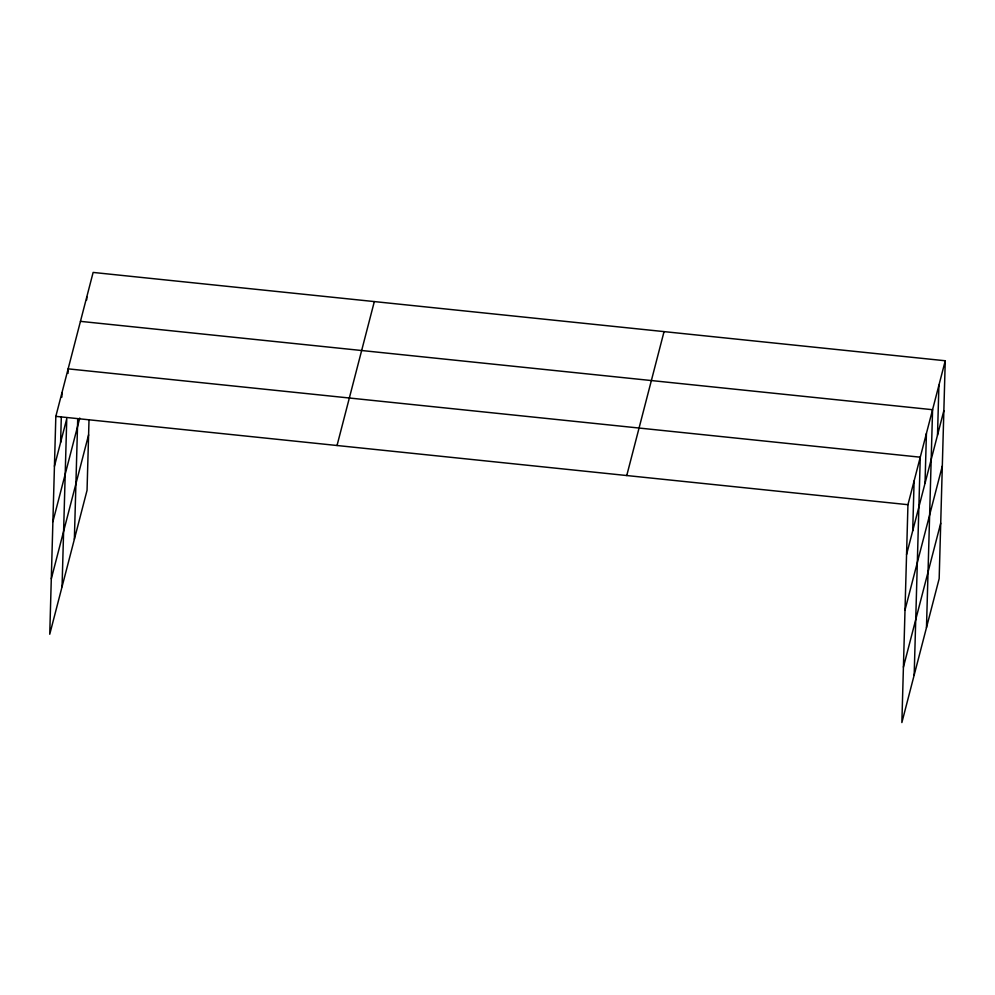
<?xml version="1.0" encoding="UTF-8"?>
<svg xmlns="http://www.w3.org/2000/svg" width="995" height="995" viewBox="0 0 995 995"><rect width="100%" height="100%" fill="white"/><g stroke="black" fill="none" stroke-linecap="round" stroke-linejoin="round"><path stroke-width="1.49" d="M945.25 360.762L907.95 504.689L901.868 722.569L939.168 578.642L945.25 360.762L93.132 272.431L55.832 416.358L49.75 634.238L87.05 490.311L89.015 419.84M60.595 442.476L61.317 416.793M61.864 397.142L61.989 392.615M62.063 586.739L66.752 418.733L54.439 466.232M68.021 373.399L68.145 368.859L920.263 457.19L914.181 675.07M74.364 539.24L77.722 418.982M86.702 299.918L86.789 296.896M912.713 530.808L914.106 480.946M925.027 483.321L926.42 433.447M926.482 627.584L932.576 409.704L80.446 321.36M937.514 435.101L938.907 385.227M52.897 521.666L79.749 418.049M51.305 578.791L88.592 434.865M337.031 445.511L374.331 301.584M626.75 475.535L664.051 331.621M906.557 554.563L943.857 410.637M905.015 610.01L942.302 466.083M903.423 667.123L940.71 523.196M55.832 416.358L907.95 504.689"/></g></svg>
